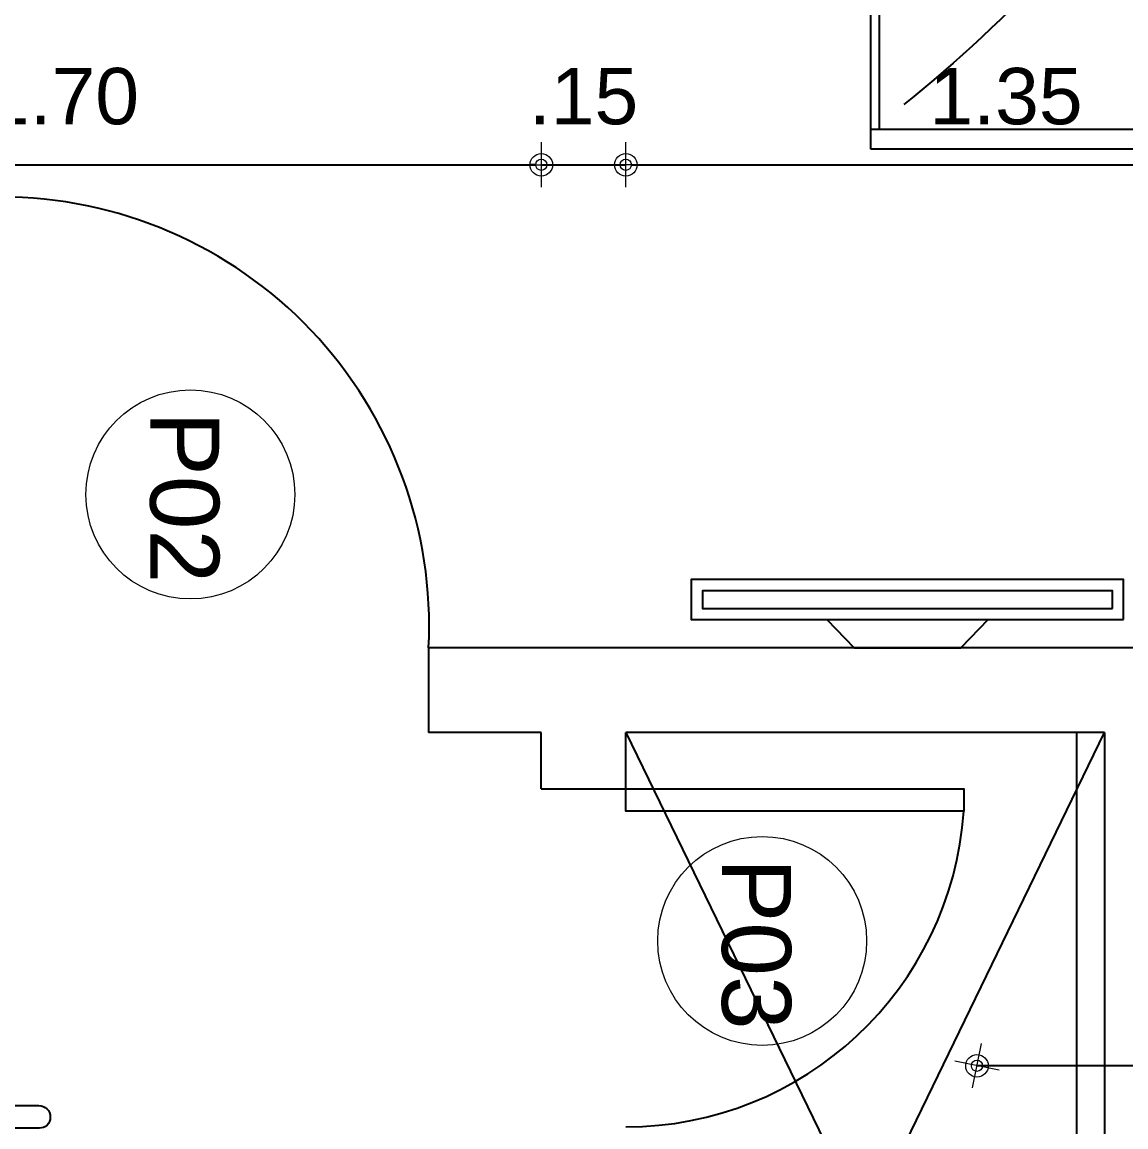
# Model space of a CAD drawing. Header units: millimetres. Extents: x 3724 to 8454, y 143 to 322.
# Drawn here: x 3733.687 to 3735.647, y 176.592 to 178.552 of the extents above; entities that cross this region are included whole.
import ezdxf
from ezdxf.enums import TextEntityAlignment as Align

# ---------------------------------------------------------------- set-up
doc = ezdxf.new("R2010")
doc.units = ezdxf.units.MM
doc.header["$LTSCALE"] = 20
for name, color, linetype in [('a-pem-m', 6, 'Continuous'), ('A-PEN-08', 8, 'Continuous'), ('A-PEN-B', 5, 'Continuous'), ('A-PEN-G', 3, 'Continuous'), ('A-PEN-M', 6, 'Continuous'), ('BANHEIRO', 6, 'Continuous'), ('MÓVEIS', 6, 'Continuous')]:
    doc.layers.add(name, color=color, linetype=linetype)
for name, color, linetype, lineweight in [('A-TXT-G', 3, 'Continuous', 30), ('BLOCOS', 4, 'Continuous', 9), ('COTAS', 53, 'Continuous', 9)]:
    doc.layers.add(name, color=color, linetype=linetype, lineweight=lineweight)
doc.styles.add('CARIMBO_DADOS', font='arial.ttf', dxfattribs={"height": 0.1})
doc.styles.add('REGUA80', font='arial.ttf', dxfattribs={"height": 1})
doc.dimstyles.new('COTAS_EXTERNAS', dxfattribs={"dimtxt": 0.1, "dimasz": 0.01, "dimexe": 0, "dimexo": 0, "dimgap": 0.07, "dimtad": 1, "dimzin": 5, "dimdsep": 46, "dimtxsty": 'CARIMBO_DADOS', "dimblk1": 'CIRCULOS', "dimblk2": 'CIRCULOS', "dimsah": 1, "dimcen": 0, "dimse1": 1, "dimse2": 1, "dimclrd": 8, "dimclre": 8, "dimclrt": 230, "dimadec": 0, "dimazin": 0, "dimtfac": 100, "dimtix": 1, "dimtmove": 2, "dimatfit": 3, "dimldrblk": 'CIRCULOS', "dimfxl": 1, "dimtolj": 1, "dimtzin": 5, "dimarcsym": 0})

# ---------------------------------------------------------------- blocks, each defined once
blk = doc.blocks.new('MesaJantar02')
at = {"layer": 'a-pem-m'}
blk.add_lwpolyline([(1.0825, 0.738), (0.6184, 0.738, 0.414214), (0.5984, 0.718), (0.5984, 0.717, 0.414214), (0.6174, 0.698), (0.6886, 0.698, 0.414214)], format="xyb", dxfattribs=at)
blk = doc.blocks.new('camaa')
at = {"layer": 'a-pem-m'}
for p, q in [((2260.0839, 286.5233), (2260.0839, 285.6233)), ((2261.9839, 286.5233), (2260.0839, 286.5233)), ((2260.1189, 285.6233), (2260.1189, 286.5233)), ((2261.9489, 286.5233), (2261.9489, 285.6233)), ((2261.9839, 285.6233), (2261.9839, 286.5233)), ((2260.1189, 286.5083), (2261.9489, 286.5083)), ((2261.2679, 286.1742), (2261.2745, 286.197)), ((2261.4561, 286.1198), (2261.7351, 286.1198)), ((2261.4561, 286.1148), (2261.7351, 286.1148)), ((2261.4261, 285.7742), (2261.4261, 286.0898)), ((2261.4311, 285.7742), (2261.4311, 286.0898)), ((2261.7601, 286.0898), (2261.7601, 285.7742)), ((2261.7651, 286.0898), (2261.7651, 285.7742)), ((2261.7351, 285.7492), (2261.4561, 285.7492)), ((2261.7351, 285.7442), (2261.4561, 285.7442)), ((2261.9489, 285.6383), (2260.1189, 285.6383)), ((2260.0839, 285.6233), (2261.9839, 285.6233))]:
    blk.add_line(p, q, dxfattribs=at)
for points in [[(2261.5635, 286.1198), (2261.5635, 286.3667, -0.414214), (2261.5935, 286.3967), (2261.8725, 286.3967, -0.414214), (2261.9025, 286.3667), (2261.9025, 286.0511, -0.414214), (2261.8725, 286.0211), (2261.7651, 286.0211)], [(2261.5685, 286.1198), (2261.5685, 286.3667, -0.414214), (2261.5935, 286.3917), (2261.8725, 286.3917, -0.414214), (2261.8975, 286.3667), (2261.8975, 286.0511, -0.414214), (2261.8725, 286.0261), (2261.7651, 286.0261)]]:
    blk.add_lwpolyline(points, format="xyb", dxfattribs=at)
for centre in [(2261.7398, 286.2052), (2261.6024, 285.9282)]:
    blk.add_circle(centre, 0.0111, dxfattribs=at)
for centre, radius, start, end in [((2262.1844, 284.052), 2.5969, 108.9434, 141.1236), ((2260.5769, 286.5105), 0.7645, 336.1133, 359.8546), ((2260.5769, 286.5105), 0.8645, 336.2348, 359.8546), ((2261.6952, 285.4623), 1.0552, 109.7055, 164.8879), ((2261.5993, 286.1947), 0.1421, 8.7114, 73.4297), ((2261.7481, 286.282), 0.0769, 272.1442, 20.1463), ((2261.3033, 286.1888), 0.03, 156.1133, 163.9988), ((2261.7207, 286.0972), 0.1082, 85.7662, 162.2456), ((2261.8445, 286.2082), 0.1056, 187.7057, 251.573), ((2262.8484, 285.951), 1.5965, 172.1145, 191.2963), ((2261.2968, 286.1659), 0.03, 163.9988, 172.1145), ((2261.3955, 286.15), 0.03, 156.2348, 172.2011), ((2262.8484, 285.951), 1.4965, 172.2011, 192.0621), ((2261.4561, 286.0898), 0.03, 90, 180), ((2261.7351, 286.0898), 0.03, 0, 90), ((2261.4561, 286.0898), 0.025, 90, 180), ((2261.7351, 286.0898), 0.025, 0, 90), ((2261.4619, 285.9178), 0.1421, 8.7114, 73.4297), ((2261.6107, 286.0051), 0.0769, 272.1442, 20.1463), ((2261.5833, 285.8203), 0.1082, 85.7662, 162.2456), ((2261.7071, 285.9313), 0.1056, 187.7057, 251.573), ((2261.4561, 285.7742), 0.03, 180, 270), ((2261.4561, 285.7742), 0.025, 180, 270), ((2261.7351, 285.7742), 0.025, 270, 0), ((2261.7351, 285.7742), 0.03, 270, 0)]:
    blk.add_arc(centre, radius, start, end, dxfattribs=at)
blk = doc.blocks.new('CIRCULOS')
at = {"layer": 'COTAS'}
for p, q in [((0, 4), (0, -4)), ((-4, 0), (4, 0))]:
    blk.add_line(p, q, dxfattribs=at)
for radius in [2, 1]:
    blk.add_circle((0, 0), radius, dxfattribs=at)
blk = doc.blocks.new('*D69')
at = {"layer": 'BANHEIRO', "color": 8, "lineweight": -2, "ltscale": 0.05}
blk.add_line((3732.9191, 178.2991), (3734.5991, 178.2991), dxfattribs=at)
at = {"layer": 'Defpoints', "color": 0, "ltscale": 0.05}
for p in [(3734.6091, 178.2991), (3732.9091, 177.442), (3734.6091, 177.292)]:
    blk.add_point(p, dxfattribs=at)
at = {"layer": 'BANHEIRO', "color": 8, "lineweight": -2, "ltscale": 0.05, "xscale": 0.01, "yscale": 0.01, "zscale": 0.01, "rotation": 180}
blk.add_blockref('CIRCULOS', (3732.9091, 178.2991), dxfattribs=at)
at = {"layer": 'BANHEIRO', "color": 8, "lineweight": -2, "ltscale": 0.05, "xscale": 0.01, "yscale": 0.01, "zscale": 0.01}
blk.add_blockref('CIRCULOS', (3734.6091, 178.2991), dxfattribs=at)
at = {"layer": 'BANHEIRO', "color": 230, "ltscale": 0.05, "insert": (3733.7591, 178.4202), "char_height": 0.1, "attachment_point": 5, "style": 'CARIMBO_DADOS'}
blk.add_mtext('\\A1;1.70', dxfattribs=at)
blk = doc.blocks.new('*D70')
at = {"layer": 'BANHEIRO', "color": 8, "lineweight": -2, "ltscale": 0.05}
for p, q in [((3734.5991, 178.2991), (3734.5891, 178.2991)), ((3734.6091, 178.2991), (3734.7591, 178.2991)), ((3734.7691, 178.2991), (3734.7791, 178.2991))]:
    blk.add_line(p, q, dxfattribs=at)
at = {"layer": 'Defpoints', "color": 0, "ltscale": 0.05}
for p in [(3734.7591, 178.2991), (3734.6091, 177.292), (3734.7591, 177.292)]:
    blk.add_point(p, dxfattribs=at)
at = {"layer": 'BANHEIRO', "color": 8, "lineweight": -2, "ltscale": 0.05, "xscale": 0.01, "yscale": 0.01, "zscale": 0.01}
blk.add_blockref('CIRCULOS', (3734.6091, 178.2991), dxfattribs=at)
at = {"layer": 'BANHEIRO', "color": 8, "lineweight": -2, "ltscale": 0.05, "xscale": 0.01, "yscale": 0.01, "zscale": 0.01, "rotation": 180}
blk.add_blockref('CIRCULOS', (3734.7591, 178.2991), dxfattribs=at)
at = {"layer": 'BANHEIRO', "color": 230, "ltscale": 0.05, "insert": (3734.6841, 178.4202), "char_height": 0.1, "attachment_point": 5, "style": 'CARIMBO_DADOS'}
blk.add_mtext('\\A1;.15', dxfattribs=at)
blk = doc.blocks.new('*D36')
at = {"layer": 'BANHEIRO', "color": 8, "lineweight": -2, "ltscale": 0.05}
blk.add_line((3734.7691, 178.2991), (3736.0991, 178.2991), dxfattribs=at)
at = {"layer": 'Defpoints', "color": 0, "ltscale": 0.05}
for p in [(3736.1091, 178.2991), (3734.7591, 177.292), (3736.1091, 177.292)]:
    blk.add_point(p, dxfattribs=at)
at = {"layer": 'BANHEIRO', "color": 8, "lineweight": -2, "ltscale": 0.05, "xscale": 0.01, "yscale": 0.01, "zscale": 0.01, "rotation": 180}
blk.add_blockref('CIRCULOS', (3734.7591, 178.2991), dxfattribs=at)
at = {"layer": 'BANHEIRO', "color": 8, "lineweight": -2, "ltscale": 0.05, "xscale": 0.01, "yscale": 0.01, "zscale": 0.01}
blk.add_blockref('CIRCULOS', (3736.1091, 178.2991), dxfattribs=at)
at = {"layer": 'BANHEIRO', "color": 230, "ltscale": 0.05, "insert": (3735.4341, 178.4202), "char_height": 0.1, "attachment_point": 5, "style": 'CARIMBO_DADOS'}
blk.add_mtext('\\A1;1.35', dxfattribs=at)

msp = doc.modelspace()

# ---------------------------------------------------------------- linework, layer by layer
at = {"layer": 'A-PEN-08', "ltscale": 0.05}
for p, q in [((3734.7591, 177.292), (3735.6091, 175.542)), ((3734.7591, 175.542), (3735.6091, 177.292)), ((3736.9411, 176.7005), (3735.3825, 176.7005))]:
    msp.add_line(p, q, dxfattribs=at)
at = {"layer": 'A-PEN-B', "ltscale": 0.05}
for p, q in [((3736.1091, 177.442), (3734.4091, 177.442)), ((3734.4091, 177.442), (3734.4091, 177.292)), ((3734.6091, 177.292), (3734.4091, 177.292)), ((3734.6091, 177.192), (3734.6091, 177.292)), ((3734.7591, 177.192), (3734.7591, 177.292)), ((3735.6091, 177.292), (3734.7591, 177.292)), ((3735.6091, 177.292), (3735.6091, 175.542)), ((3734.6091, 177.192), (3734.7591, 177.192))]:
    msp.add_line(p, q, dxfattribs=at)
at = {"layer": 'A-PEN-G', "ltscale": 0.05}
msp.add_lwpolyline([(3734.7591, 177.192), (3735.3591, 177.192), (3735.3591, 177.152), (3734.7591, 177.152)], close=True, dxfattribs=at)
for centre, radius, start, end in [((3733.6487, 177.4806), 0.7614, 357.096, 89.9664), ((3734.7591, 177.1934), 0.6014, 270, 356.0501)]:
    msp.add_arc(centre, radius, start, end, dxfattribs=at)
at = {"layer": 'A-PEN-M', "ltscale": 0.05}
msp.add_line((3735.5591, 177.292), (3735.5591, 176.542), dxfattribs=at)
at = {"layer": 'BLOCOS'}
for centre in [(3733.9861, 177.7142), (3735.0012, 176.9219)]:
    msp.add_circle(centre, 0.1854, dxfattribs=at)
at = {"layer": 'MÓVEIS'}
for p, q in [((3735.1158, 177.492), (3735.1643, 177.442)), ((3735.4024, 177.492), (3735.354, 177.442)), ((3735.1643, 177.442), (3735.354, 177.442))]:
    msp.add_line(p, q, dxfattribs=at)
for points in [[(3735.6429, 177.492), (3735.6429, 177.5631), (3734.8753, 177.5631), (3734.8753, 177.492)], [(3735.6229, 177.512), (3735.6229, 177.5431), (3734.8953, 177.5431), (3734.8953, 177.512)]]:
    msp.add_lwpolyline(points, close=True, dxfattribs=at)

# ---------------------------------------------------------------- block references
at = {"xscale": -1, "rotation": 270}
msp.add_blockref('camaa', (3449.5708, -2081.7569), dxfattribs=at)
at = {"xscale": -1}
msp.add_blockref('MesaJantar02', (3734.3358, 175.8917), dxfattribs=at)
at = {"layer": 'A-TXT-G', "ltscale": 0.05, "xscale": 0.01, "yscale": 0.01, "zscale": 0.01, "rotation": 168.6203407813979}
msp.add_blockref('CIRCULOS', (3735.3825, 176.7005), dxfattribs=at)

# ---------------------------------------------------------------- texts
at = {"layer": 'BLOCOS', "style": 'REGUA80'}
for s, p in [('P02', (3733.9148, 177.7092)), ('P03', (3734.9299, 176.9169))]:
    msp.add_text(s, height=0.12256, rotation=270, dxfattribs=at).set_placement(p, align=Align.CENTER)

# ---------------------------------------------------------------- dimensions: what is measured, and where the dimension line sits
at = {"layer": 'BANHEIRO', "ltscale": 0.05}
for base, p1, p2, picture, middle in [((3734.6091, 178.2991), (3732.9091, 177.442), (3734.6091, 177.292), '*D69', (3733.7591, 178.4202)), ((3734.7591, 178.2991), (3734.6091, 177.292), (3734.7591, 177.292), '*D70', (3734.6841, 178.4202)), ((3736.1091, 178.2991), (3734.7591, 177.292), (3736.1091, 177.292), '*D36', (3735.4341, 178.4202))]:
    dim = msp.add_linear_dim(base=base, p1=p1, p2=p2, angle=0, dimstyle='COTAS_EXTERNAS', override={"dimfxl": 0, "dimfxlon": 1, "dimarcsym": 1}, dxfattribs=at)
    dim.commit()
    dim.dimension.update_dxf_attribs({"geometry": picture, "text_midpoint": middle})

doc.saveas('drawing.dxf')
